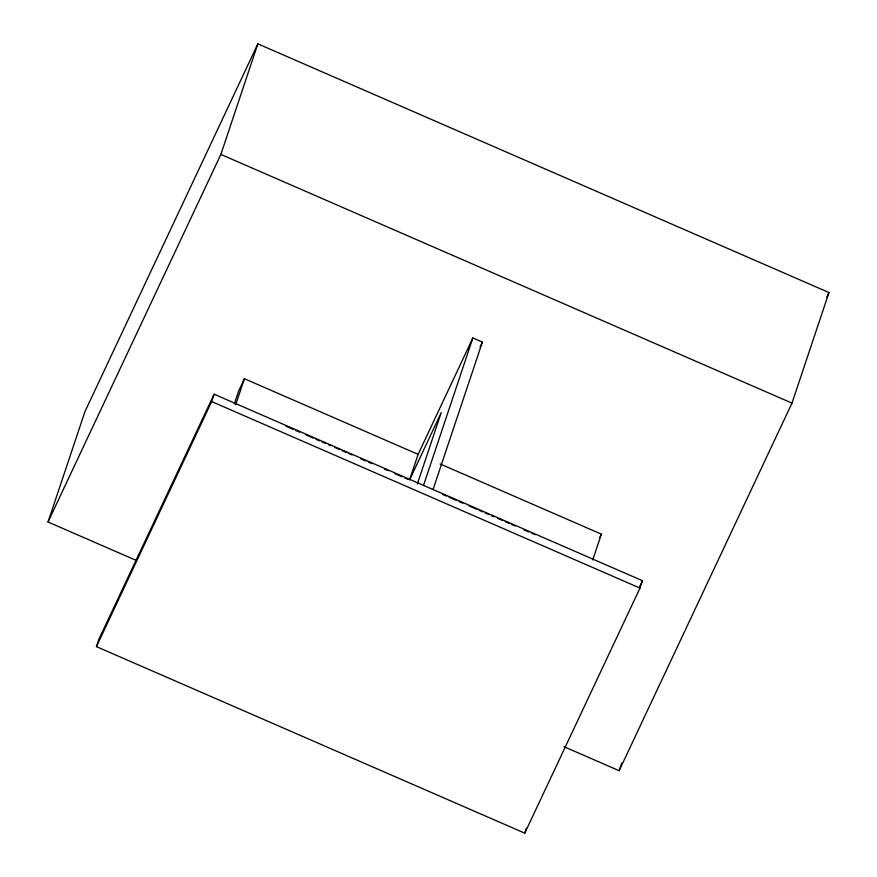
<?xml version="1.0" encoding="UTF-8"?>
<svg xmlns="http://www.w3.org/2000/svg" width="877" height="877" viewBox="0 0 877 877"><rect width="100%" height="100%" fill="white"/><g stroke="black" fill="none" stroke-linecap="round" stroke-linejoin="round"><path stroke-width="1.32" d="M135.891 560.271L48.027 522.001L85.025 411.445L257.86 43.85L828.973 292.556L791.975 403.124L619.14 770.708L563.911 746.656M48.027 522.001L220.872 154.418L257.86 43.85M96.437 646.623L98.893 639.245L214.131 394.19L642.457 580.717L639.991 588.094L524.764 833.15L96.437 646.623L211.664 401.556L214.131 394.19M234.323 403.902L238.654 390.967L244.409 378.721L418.121 454.363L409.976 478.721M235.76 404.582L244.409 378.721M417.32 484.071L441.23 412.607L409.548 480.004M423.536 485.387L472.856 337.963L482.372 342.107L433.052 489.53M592.699 560.019L601.359 534.159L440.144 463.955M524.764 833.15L526.408 828.239M619.14 770.708L621.716 763.001M418.121 454.363L472.856 337.963M480.048 347.062L482.372 342.107M599.627 537.831L601.359 534.159M639.541 586.91L642.457 580.717M826.638 297.511L828.973 292.556M220.872 154.418L791.975 403.124M285.924 426.167L293.411 429.434M295.911 430.519L299.66 432.153M305.909 434.871L313.396 438.127M315.895 439.224L319.634 440.846M322.133 441.942L325.882 443.565M328.382 444.661L330.881 445.746M334.619 447.38L339.618 449.55M342.118 450.635L345.867 452.269M348.355 453.354L352.105 454.988M360.842 458.792L365.841 460.973M368.34 462.058L372.089 463.692M384.575 469.129L388.314 470.763M394.562 473.481L402.05 476.737M404.549 477.822L408.298 479.456M442.786 494.475L446.536 496.108M449.035 497.204L456.522 500.46M459.022 501.545L462.771 503.179M469.009 505.897L476.507 509.164M479.006 510.25L482.745 511.883M485.244 512.968L488.993 514.602M491.493 515.687L493.981 516.772M497.73 518.406L502.729 520.587M505.229 521.672L508.967 523.306M511.466 524.391L515.216 526.025M523.953 529.829L528.952 531.999M531.451 533.084L535.189 534.718M211.664 401.556L639.991 588.094"/></g></svg>
